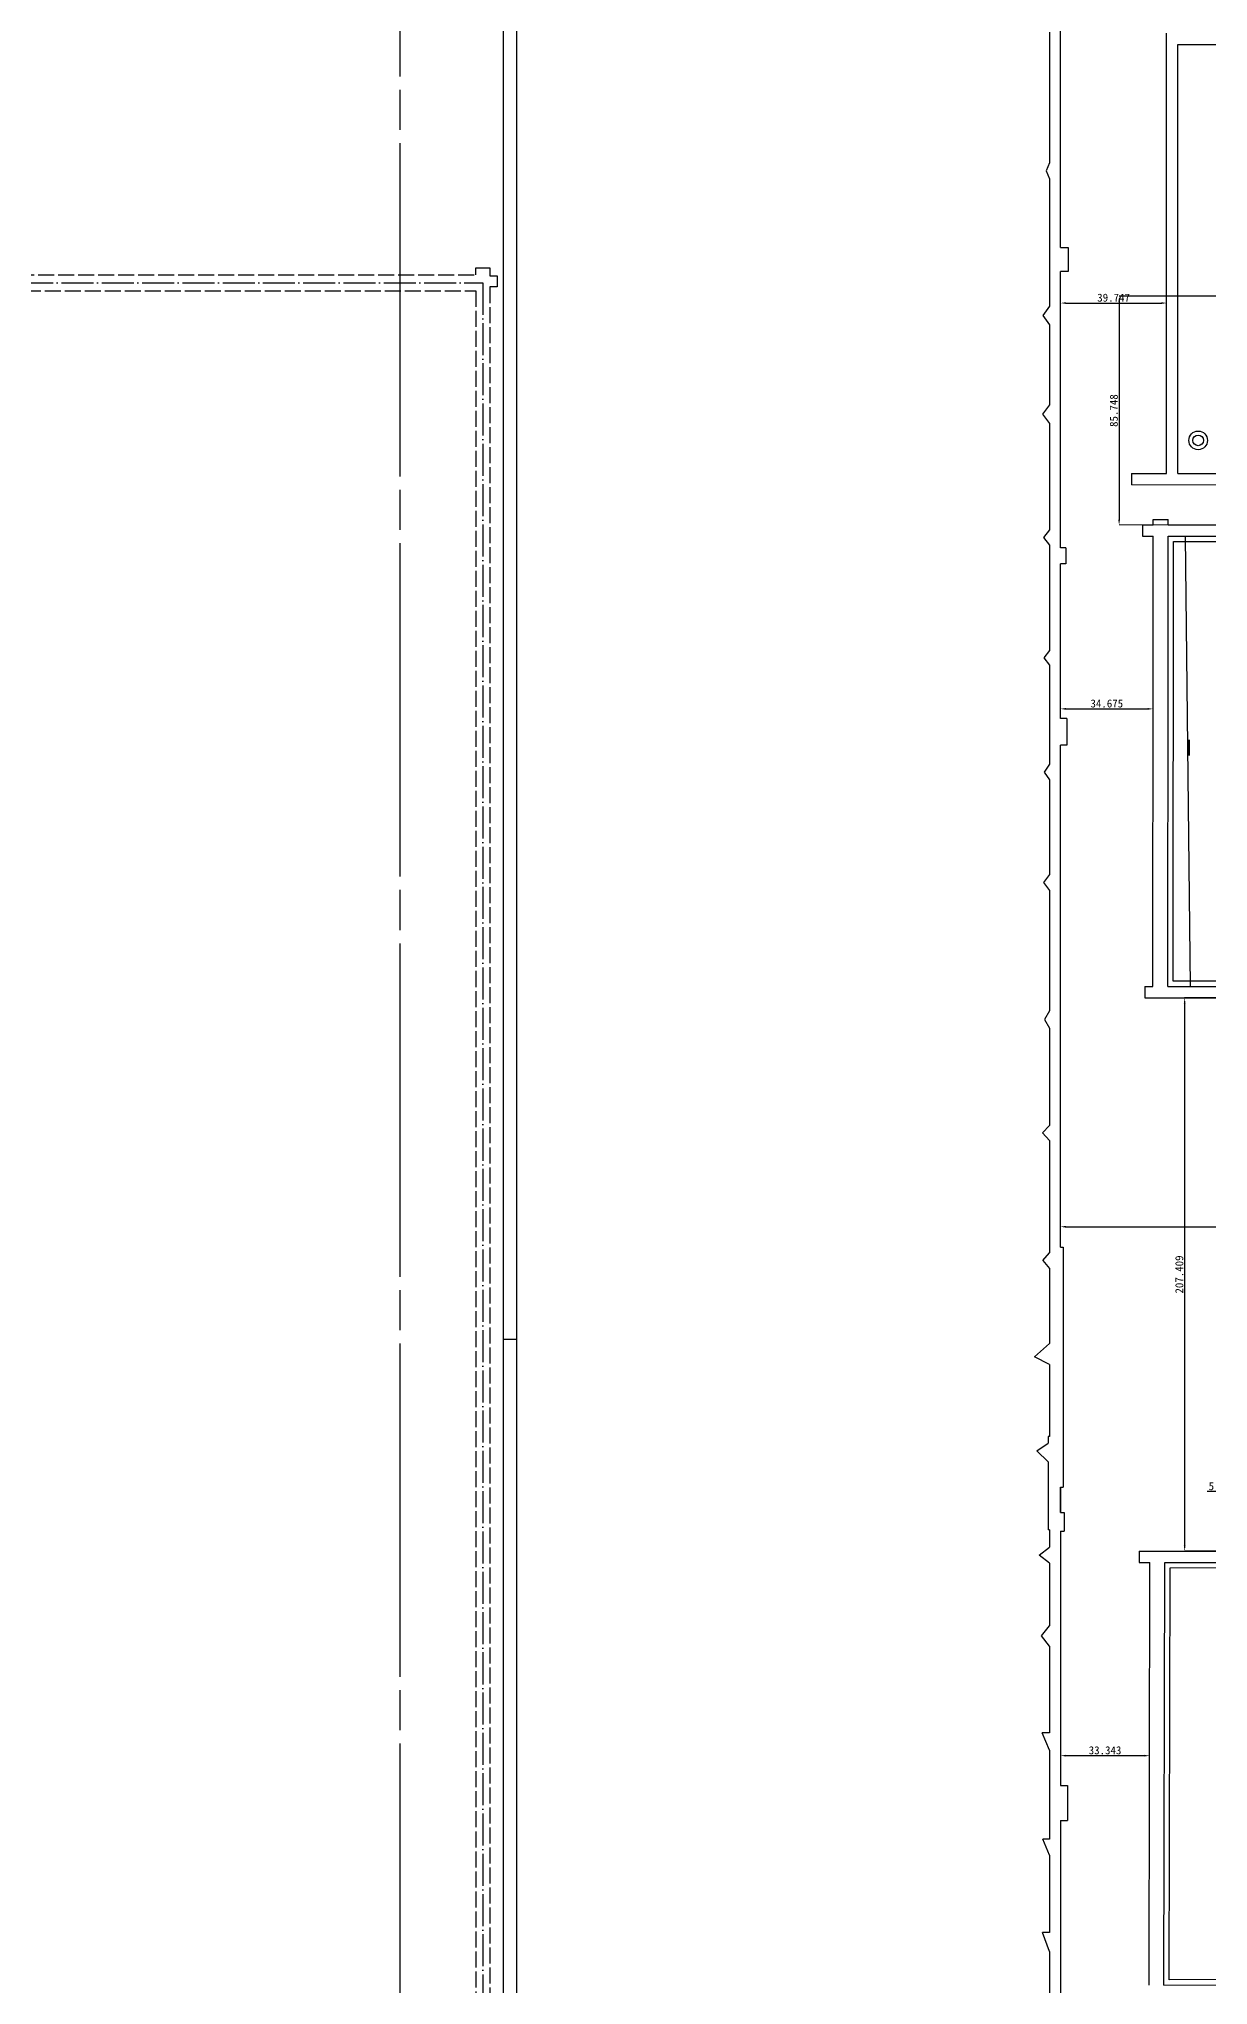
# Model space of a CAD drawing. Header units: millimetres. Extents: x 41513366 to 41522434, y 4590966 to 4600634.
# Drawn here: x 41516477 to 41516915, y 4597043 to 4597773 of the extents above; entities that cross this region are included whole.
import ezdxf

# ---------------------------------------------------------------- set-up
doc = ezdxf.new("R2010")
doc.units = ezdxf.units.MM
doc.header["$PDMODE"] = 35
doc.header["$PDSIZE"] = -5
for name, pattern in [('ACAD_ISO02W100', [15, 12, -3]), ('ACAD_ISO04W100', [30, 24, -3, 0, -3]), ('新采区边界(5K)', [150, 125, -5, 15, -5])]:
    doc.linetypes.add(name, pattern=pattern)
doc.layers.get('0').update_dxf_attribs({"lineweight": 18})
doc.layers.get('Defpoints').update_dxf_attribs({"lineweight": 18})
for name, color, linetype, lineweight in [('12-2采区边界线', 7, 'Continuous', 18), ('2016年12煤进尺', 7, 'Continuous', 18), ('7煤巷道', 6, 'Continuous', 18), ('图纸改动标记', 2, 'Continuous', 18), ('岩巷', 30, 'Continuous', 18), ('工作面月末位置', 7, 'Continuous', 18), ('设计', 4, 'Continuous', 18), ('采空区工作面颜色', 6, 'Continuous', 18)]:
    doc.layers.add(name, color=color, linetype=linetype, lineweight=lineweight)
doc.styles.add('仿宋_GB2312', font='')
doc.styles.add('图签仿宋', font='')
doc.styles.get('仿宋_GB2312').set_extended_font_data('宋体')
doc.styles.get('图签仿宋').set_extended_font_data('宋体')
doc.dimstyles.new('测量用', dxfattribs={"dimtxt": 3, "dimasz": 2, "dimexe": 0, "dimexo": 0, "dimgap": 0.5, "dimtad": 1, "dimdec": 3, "dimzin": 0, "dimdsep": 46, "dimtxsty": '图签仿宋', "dimcen": 0.09, "dimdle": 4, "dimaunit": 1, "dimadec": 3, "dimazin": 2, "dimtfac": 1, "dimtdec": 3, "dimtix": 1, "dimtmove": 0, "dimatfit": 3, "dimfxl": 1, "dimtolj": 1, "dimarcsym": 1})

# ---------------------------------------------------------------- blocks, each defined once
blk = doc.blocks.new('*D67')
at = {"layer": '2016年12煤进尺', "color": 0, "linetype": 'Continuous', "lineweight": -2, "ltscale": 2}
blk.add_line((41516861.76, 4597327.26), (41517061.35, 4597327.26), dxfattribs=at)
at = {"layer": '2016年12煤进尺', "color": 0, "ltscale": 2}
for points in [[(41516861.76, 4597327.6), (41516861.76, 4597326.93), (41516859.76, 4597327.26)], [(41517061.35, 4597327.6), (41517061.35, 4597326.93), (41517063.35, 4597327.26)]]:
    blk.add_solid(points, dxfattribs=at)
at = {"layer": 'Defpoints', "color": 0, "ltscale": 2}
for p in [(41516859.76, 4597327.26), (41517063.35, 4597327.26), (41517063.35, 4597327.26)]:
    blk.add_point(p, dxfattribs=at)
at = {"layer": '2016年12煤进尺', "color": 0, "lineweight": -3, "ltscale": 2, "insert": (41516961.55, 4597329.26), "char_height": 3, "attachment_point": 5, "style": '图签仿宋'}
blk.add_mtext('\\A1;203.590', dxfattribs=at)
blk = doc.blocks.new('*D68')
at = {"layer": '2016年12煤进尺', "color": 0, "linetype": 'Continuous', "lineweight": -2, "ltscale": 2}
for p, q in [((41516859.76, 4597521.4), (41516859.76, 4597521.4)), ((41516861.75, 4597521.39), (41516892.43, 4597521.39)), ((41516894.43, 4597521.38), (41516894.43, 4597521.38))]:
    blk.add_line(p, q, dxfattribs=at)
at = {"layer": '2016年12煤进尺', "color": 0, "ltscale": 2}
for points in [[(41516861.76, 4597521.73), (41516861.75, 4597521.06), (41516859.76, 4597521.4)], [(41516892.43, 4597521.72), (41516892.43, 4597521.05), (41516894.43, 4597521.38)]]:
    blk.add_solid(points, dxfattribs=at)
at = {"layer": 'Defpoints', "color": 0, "ltscale": 2}
for p in [(41516859.76, 4597521.4), (41516894.43, 4597521.38), (41516894.43, 4597521.38)]:
    blk.add_point(p, dxfattribs=at)
at = {"layer": '2016年12煤进尺', "color": 0, "lineweight": -3, "ltscale": 2, "insert": (41516877.09, 4597523.39), "char_height": 3, "attachment_point": 5, "rotation": 359.98154, "style": '图签仿宋'}
blk.add_mtext('\\A1;34.675', dxfattribs=at)
blk = doc.blocks.new('*D69')
at = {"layer": '2016年12煤进尺', "color": 0, "linetype": 'Continuous', "lineweight": -2, "ltscale": 2}
for p, q in [((41516859.76, 4597673.51), (41516859.76, 4597673.51)), ((41516861.76, 4597673.51), (41516897.5, 4597673.51)), ((41516899.5, 4597673.51), (41516899.5, 4597673.51))]:
    blk.add_line(p, q, dxfattribs=at)
at = {"layer": '2016年12煤进尺', "color": 0, "ltscale": 2}
for points in [[(41516861.76, 4597673.85), (41516861.76, 4597673.18), (41516859.76, 4597673.51)], [(41516897.5, 4597673.85), (41516897.5, 4597673.18), (41516899.5, 4597673.51)]]:
    blk.add_solid(points, dxfattribs=at)
at = {"layer": 'Defpoints', "color": 0, "ltscale": 2}
for p in [(41516859.76, 4597673.51), (41516899.5, 4597673.51), (41516899.5, 4597673.51)]:
    blk.add_point(p, dxfattribs=at)
at = {"layer": '2016年12煤进尺', "color": 0, "lineweight": -3, "ltscale": 2, "insert": (41516879.63, 4597675.51), "char_height": 3, "attachment_point": 5, "style": '图签仿宋'}
blk.add_mtext('\\A1;39.747', dxfattribs=at)
blk = doc.blocks.new('*D72')
at = {"layer": '2016年12煤进尺', "color": 0, "linetype": 'Continuous', "lineweight": -2, "ltscale": 2}
blk.add_line((41516891.1, 4597128.99), (41516861.76, 4597128.99), dxfattribs=at)
at = {"layer": '2016年12煤进尺', "color": 0, "ltscale": 2}
for points in [[(41516861.76, 4597129.33), (41516861.76, 4597128.66), (41516859.76, 4597128.99)], [(41516891.1, 4597129.33), (41516891.1, 4597128.66), (41516893.1, 4597128.99)]]:
    blk.add_solid(points, dxfattribs=at)
at = {"layer": 'Defpoints', "color": 0, "ltscale": 2}
for p in [(41516859.76, 4597128.99), (41516859.76, 4597128.99), (41516893.1, 4597128.99)]:
    blk.add_point(p, dxfattribs=at)
at = {"layer": '2016年12煤进尺', "color": 0, "lineweight": -3, "ltscale": 2, "insert": (41516876.43, 4597130.99), "char_height": 3, "attachment_point": 5, "style": '图签仿宋'}
blk.add_mtext('\\A1;33.343', dxfattribs=at)
blk = doc.blocks.new('*D101')
at = {"layer": '2016年12煤进尺', "color": 0, "linetype": 'Continuous', "lineweight": -2, "ltscale": 2}
for p, q in [((41516928, 4597228.01), (41516914.74, 4597228.01)), ((41516928, 4597228.01), (41516930, 4597228.01)), ((41516931.6, 4597228.01), (41516930, 4597228.01)), ((41516933.6, 4597228.01), (41516931.6, 4597228.01)), ((41516933.6, 4597228.01), (41516933.6, 4597228.01))]:
    blk.add_line(p, q, dxfattribs=at)
at = {"layer": '2016年12煤进尺', "color": 0, "lineweight": -2, "ltscale": 2}
for p, q in [((41516926, 4597228.01), (41516924, 4597228.01)), ((41516935.6, 4597228.01), (41516937.6, 4597228.01))]:
    blk.add_line(p, q, dxfattribs=at)
at = {"layer": '2016年12煤进尺', "color": 0, "ltscale": 2}
for points in [[(41516926, 4597228.34), (41516926, 4597227.68), (41516928, 4597228.01)], [(41516935.6, 4597228.34), (41516935.6, 4597227.68), (41516933.6, 4597228.01)]]:
    blk.add_solid(points, dxfattribs=at)
at = {"layer": 'Defpoints', "color": 0, "ltscale": 2}
for p in [(41516928, 4597228.01), (41516928, 4597228.01), (41516933.6, 4597228.01)]:
    blk.add_point(p, dxfattribs=at)
at = {"layer": '2016年12煤进尺', "color": 0, "lineweight": -3, "ltscale": 2, "insert": (41516920.37, 4597230.01), "char_height": 3, "attachment_point": 5, "style": '图签仿宋'}
blk.add_mtext('\\A1;5.600', dxfattribs=at)
blk = doc.blocks.new('*D113')
at = {"layer": '2016年12煤进尺', "color": 0, "linetype": 'Continuous', "lineweight": -2, "ltscale": 2}
for p, q in [((41516932.6, 4597413.07), (41516906.28, 4597413.07)), ((41516906.28, 4597411.07), (41516906.28, 4597207.66)), ((41516932.6, 4597205.66), (41516906.28, 4597205.66))]:
    blk.add_line(p, q, dxfattribs=at)
at = {"layer": '2016年12煤进尺', "color": 0, "ltscale": 2}
for points in [[(41516905.95, 4597411.07), (41516906.61, 4597411.07), (41516906.28, 4597413.07)], [(41516905.95, 4597207.66), (41516906.61, 4597207.66), (41516906.28, 4597205.66)]]:
    blk.add_solid(points, dxfattribs=at)
at = {"layer": 'Defpoints', "color": 0, "ltscale": 2}
for p in [(41516932.6, 4597413.07), (41516906.28, 4597205.66), (41516932.6, 4597205.66)]:
    blk.add_point(p, dxfattribs=at)
at = {"layer": '2016年12煤进尺', "color": 0, "lineweight": -3, "ltscale": 2, "insert": (41516904.28, 4597309.36), "char_height": 3, "attachment_point": 5, "rotation": 90, "style": '图签仿宋'}
blk.add_mtext('\\A1;207.409', dxfattribs=at)
blk = doc.blocks.new('*D120')
at = {"layer": '2016年12煤进尺', "color": 0, "linetype": 'Continuous', "lineweight": -2, "ltscale": 2}
for p, q in [((41516881.75, 4597674.08), (41516881.69, 4597592.33)), ((41516933.6, 4597676.04), (41516881.75, 4597676.08)), ((41516933.54, 4597590.29), (41516881.69, 4597590.33))]:
    blk.add_line(p, q, dxfattribs=at)
at = {"layer": '2016年12煤进尺', "color": 0, "ltscale": 2}
for points in [[(41516881.41, 4597674.08), (41516882.08, 4597674.08), (41516881.75, 4597676.08)], [(41516881.36, 4597592.33), (41516882.03, 4597592.33), (41516881.69, 4597590.33)]]:
    blk.add_solid(points, dxfattribs=at)
at = {"layer": 'Defpoints', "color": 0, "ltscale": 2}
for p in [(41516933.6, 4597676.04), (41516881.69, 4597590.33), (41516933.54, 4597590.29)]:
    blk.add_point(p, dxfattribs=at)
at = {"layer": '2016年12煤进尺', "color": 0, "lineweight": -3, "ltscale": 2, "insert": (41516879.72, 4597633.2), "char_height": 3, "attachment_point": 5, "rotation": 89.96305, "style": '图签仿宋'}
blk.add_mtext('\\A1;85.748', dxfattribs=at)

msp = doc.modelspace()

# ---------------------------------------------------------------- linework, layer by layer
at = {"color": 4, "lineweight": -3}
for radius in [3.5, 2]:
    msp.add_circle((41516911.349, 4597622.032), radius, dxfattribs=at)
at = {"layer": '12-2采区边界线', "linetype": '新采区边界(5K)', "lineweight": -3}
msp.add_line((41516612.1699, 4596408.4962), (41516612.1699, 4598584.6796), dxfattribs=at)
at = {"layer": '7煤巷道', "lineweight": -3}
for p, q in [((41516859.755, 4597694.372), (41516859.755, 4597840.648)), ((41516899.502, 4597609.5903), (41516899.502, 4597774.6264)), ((41516903.702, 4597609.5913), (41516903.702, 4597770.4271)), ((41516855.555, 4597726.023), (41516854.355, 4597723.023)), ((41516854.355, 4597723.023), (41516855.555, 4597720.023)), ((41516859.755, 4597581.76), (41516859.755, 4597685.372)), ((41516855.555, 4597635.372), (41516852.955, 4597631.872)), ((41516852.955, 4597631.872), (41516855.555, 4597628.372)), ((41516886.3017, 4597609.5871), (41516886.3027, 4597605.3871)), ((41516855.555, 4597588.56), (41516853.355, 4597585.66)), ((41516853.355, 4597585.66), (41516855.555, 4597582.76)), ((41516861.755, 4597581.76), (41516859.755, 4597581.76)), ((41516861.755, 4597581.76), (41516861.755, 4597575.76)), ((41516859.755, 4597517.76), (41516859.755, 4597575.76)), ((41516861.755, 4597575.76), (41516859.755, 4597575.76)), ((41516855.555, 4597543.26), (41516853.455, 4597540.51)), ((41516853.455, 4597540.51), (41516855.555, 4597537.76)), ((41516862.155, 4597517.76), (41516859.755, 4597517.76)), ((41516862.155, 4597517.76), (41516862.155, 4597507.76)), ((41516859.755, 4597319.642), (41516859.755, 4597507.76)), ((41516862.155, 4597507.76), (41516859.755, 4597507.76)), ((41516855.555, 4597500.66), (41516853.555, 4597497.71)), ((41516853.555, 4597497.71), (41516855.555, 4597494.76)), ((41516855.555, 4597459.332), (41516853.355, 4597456.332)), ((41516853.355, 4597456.332), (41516855.555, 4597453.332)), ((41516899.9963, 4597417.3614), (41518483.774, 4597417.3623)), ((41516891.3949, 4597413.0659), (41516963.6841, 4597413.067)), ((41516855.555, 4597408.142), (41516853.755, 4597404.892)), ((41516853.755, 4597404.892), (41516855.555, 4597401.642)), ((41516855.555, 4597365.242), (41516852.955, 4597362.442)), ((41516852.955, 4597362.442), (41516855.555, 4597359.642)), ((41516853.055, 4597314.592), (41516855.555, 4597317.542)), ((41516853.055, 4597314.592), (41516855.555, 4597311.642)), ((41516859.755, 4597319.642), (41516860.755, 4597319.642)), ((41516860.755, 4597319.642), (41516860.755, 4597229.642)), ((41516849.955, 4597278.4404), (41516855.555, 4597283.442)), ((41516855.555, 4597275.642), (41516849.955, 4597278.4404)), ((41516855.555, 4597275.642), (41516855.555, 4597248.642)), ((41516850.855, 4597243.2667), (41516855.055, 4597246.142)), ((41516855.055, 4597239.142), (41516850.855, 4597243.2667)), ((41516855.555, 4597248.642), (41516855.055, 4597248.642)), ((41516855.055, 4597248.642), (41516855.055, 4597246.142)), ((41516855.055, 4597239.142), (41516855.055, 4597213.642)), ((41516859.755, 4597220.103), (41516859.755, 4597229.642)), ((41516859.755, 4597229.642), (41516860.755, 4597229.642)), ((41516859.755, 4597220.103), (41516861.155, 4597220.103)), ((41516861.155, 4597220.103), (41516861.155, 4597213.103)), ((41516855.555, 4597213.642), (41516855.055, 4597213.642)), ((41516859.755, 4597213.103), (41516861.155, 4597213.103)), ((41516851.755, 4597204.103), (41516855.555, 4597207.103)), ((41516855.555, 4597201.103), (41516851.755, 4597204.103)), ((41516852.555, 4597173.853), (41516855.555, 4597177.603)), ((41516855.555, 4597170.103), (41516852.555, 4597173.853)), ((41516855.555, 4597137.603), (41516852.855, 4597137.603)), ((41516855.555, 4597131.103), (41516852.855, 4597137.603)), ((41516859.755, 4597117.848), (41516862.355, 4597117.848)), ((41516862.355, 4597117.848), (41516862.355, 4597104.648)), ((41516859.755, 4597104.648), (41516862.355, 4597104.648)), ((41516855.555, 4597097.648), (41516853.155, 4597097.648)), ((41516855.555, 4597091.648), (41516853.155, 4597097.648)), ((41516855.555, 4597062.648), (41516852.955, 4597062.648)), ((41516855.555, 4597055.648), (41516852.955, 4597062.648))]:
    msp.add_line(p, q, dxfattribs=at)
at = {"layer": '7煤巷道', "color": 6, "lineweight": -3}
for points in [[(41516655.755, 4597821.109), (41516655.755, 4596909.095)], [(41516650.755, 4597815.872), (41516650.755, 4596966.615)]]:
    msp.add_lwpolyline(points, dxfattribs=at)
at = {"layer": '7煤巷道', "lineweight": -3}
for points in [[(41516855.555, 4597775.023), (41516855.555, 4597726.023)], [(41516855.555, 4597720.023), (41516855.555, 4597672.372)], [(41516859.755, 4597694.372), (41516862.555, 4597694.372)], [(41516862.555, 4597694.372), (41516862.555, 4597685.372)], [(41516862.555, 4597685.372), (41516859.755, 4597685.372)], [(41516855.555, 4597672.372), (41516853.055, 4597668.872), (41516855.555, 4597665.372)], [(41516855.555, 4597665.372), (41516855.555, 4597635.372)], [(41516855.555, 4597628.372), (41516855.555, 4597588.56)], [(41516886.3017, 4597609.5871), (41516899.502, 4597609.5903)], [(41516894.438, 4597590.3191), (41516894.4381, 4597592.3191)], [(41516894.4381, 4597592.3191), (41516900.0381, 4597592.3155)], [(41516900.038, 4597590.3155), (41516900.0381, 4597592.3155)], [(41516890.438, 4597590.3217), (41516890.4379, 4597586.1217)], [(41516890.4379, 4597586.1217), (41516894.4379, 4597586.1191)], [(41516890.438, 4597590.3217), (41516894.438, 4597590.3191)], [(41516894.3963, 4597417.266), (41516894.436, 4597540.5316), (41516894.4379, 4597586.1191)], [(41516899.9963, 4597417.3614), (41516900.036, 4597540.5297), (41516900.0379, 4597586.1155)], [(41516900.0379, 4597586.1155), (41516964.3689, 4597586.074), (41517012.4325, 4597586.081), (41517101.2436, 4597586.097), (41517193.0904, 4597586.079), (41517280.597, 4597586.079), (41517323.3031, 4597586.08), (41517398.9387, 4597586.072), (41517480.3225, 4597586.085), (41517551.6959, 4597586.083), (41517590.8813, 4597586.087), (41517689.0852, 4597586.092), (41517777.6531, 4597586.094), (41517827.3913, 4597586.099), (41517916.3705, 4597586.086), (41518005.777, 4597586.085), (41518084.6799, 4597586.083), (41518133.9875, 4597586.076), (41518156.989, 4597586.076), (41518196.1277, 4597586.084), (41518270.415, 4597586.085), (41518353.8241, 4597586.062), (41518444.2626, 4597586.062), (41518452.2248, 4597586.1564)], [(41516900.038, 4597590.3155), (41516964.3716, 4597590.274), (41517012.4319, 4597590.281), (41517101.2428, 4597590.297), (41517193.0912, 4597590.279), (41517280.597, 4597590.279), (41517323.303, 4597590.28), (41517398.9391, 4597590.272), (41517480.3219, 4597590.285), (41517551.696, 4597590.283), (41517590.8809, 4597590.287), (41517689.085, 4597590.292), (41517777.653, 4597590.294), (41517827.3909, 4597590.299), (41517916.3711, 4597590.286), (41518005.777, 4597590.285), (41518084.68, 4597590.283), (41518133.9881, 4597590.276), (41518156.989, 4597590.276), (41518196.1268, 4597590.284), (41518270.415, 4597590.285), (41518353.8253, 4597590.262), (41518444.2377, 4597590.262), (41518452.175, 4597590.3561)], [(41516855.555, 4597582.76), (41516855.555, 4597543.26)], [(41516855.555, 4597537.76), (41516855.555, 4597500.66)], [(41516855.555, 4597494.76), (41516855.555, 4597459.332)], [(41516855.555, 4597453.332), (41516855.555, 4597408.142)], [(41516891.3963, 4597417.2659), (41516891.3949, 4597413.0659)], [(41516891.3963, 4597417.2659), (41516894.3963, 4597417.266)], [(41516855.555, 4597401.642), (41516855.555, 4597365.242)], [(41516855.555, 4597359.642), (41516855.555, 4597317.542)], [(41516855.555, 4597311.642), (41516855.555, 4597283.442)], [(41516859.755, 4597229.642), (41516859.755, 4597220.103)], [(41516855.555, 4597213.642), (41516855.555, 4597207.103)], [(41516859.755, 4597213.103), (41516859.755, 4597117.848)], [(41516889.2619, 4597205.658), (41516889.2529, 4597201.458)], [(41516889.2619, 4597205.658), (41516939.747, 4597205.658), (41517016.4973, 4597205.636), (41517061.1606, 4597205.658), (41517143.7854, 4597205.623), (41517219.2451, 4597205.613), (41517297.4746, 4597205.91), (41517386.4731, 4597205.898), (41517477.961, 4597205.894), (41517520.115, 4597205.893), (41517558.1393, 4597205.882), (41517622.281, 4597205.883), (41517701.12, 4597205.884), (41517783.324, 4597205.885), (41517872.3437, 4597205.916), (41517965.7059, 4597205.923), (41518011.481, 4597205.923), (41518105.217, 4597205.922), (41518195.665, 4597205.923), (41518234.4029, 4597205.927), (41518321.2531, 4597205.916), (41518408.628, 4597205.915), (41518452.2997, 4597206.1096)], [(41516855.555, 4597201.103), (41516855.555, 4597177.603)], [(41516889.2529, 4597201.458), (41516893.2529, 4597201.458)], [(41516892.9139, 4597042.9976), (41516893.2529, 4597201.458)], [(41516898.5139, 4597043.0029), (41516898.853, 4597201.458)], [(41516898.853, 4597201.458), (41516939.747, 4597201.458), (41517016.4961, 4597201.436), (41517061.1626, 4597201.458), (41517143.7836, 4597201.423), (41517219.2511, 4597201.413), (41517297.484, 4597201.71), (41517386.4726, 4597201.698), (41517477.9609, 4597201.694), (41517520.1149, 4597201.693), (41517558.1381, 4597201.682), (41517622.2811, 4597201.683), (41517701.12, 4597201.684), (41517783.324, 4597201.685), (41517872.3452, 4597201.716), (41517965.7063, 4597201.723), (41518011.481, 4597201.723), (41518105.217, 4597201.722), (41518195.665, 4597201.723), (41518234.4033, 4597201.727), (41518321.2526, 4597201.716), (41518408.6353, 4597201.715), (41518483.7647, 4597202.0498)], [(41516855.555, 4597170.103), (41516855.555, 4597137.603)], [(41516855.555, 4597131.103), (41516855.555, 4597097.648)], [(41516859.755, 4597104.648), (41516859.755, 4597016.648)], [(41516855.555, 4597091.648), (41516855.555, 4597062.648)], [(41516855.555, 4597055.648), (41516855.555, 4597020.648)], [(41516898.5139, 4597043.0029), (41516936.5282, 4597043.039), (41517027.8227, 4597043.072), (41517112.157, 4597043.074), (41517195.231, 4597043.076), (41517286.056, 4597043.073), (41517372.3391, 4597043.066), (41517412.4601, 4597043.064), (41517480.264, 4597043.062), (41517568.331, 4597043.059), (41517642.865, 4597043.06), (41517726.255, 4597043.058), (41517815.8239, 4597043.268), (41517897.816, 4597043.27), (41517944.1669, 4597043.275), (41518036.8522, 4597043.26), (41518135.2529, 4597043.27), (41518173.707, 4597043.271), (41518255.4918, 4597043.288), (41518355.2961, 4597043.276), (41518448.2663, 4597043.2848)]]:
    msp.add_lwpolyline(points, dxfattribs=at)
for points in [[(41516903.702, 4597770.4271), (41516981.5372, 4597770.44), (41517030.8809, 4597770.438, 0.00001013), (41517030.881, 4597770.438), (41517032.202, 4597770.438)], [(41516903.702, 4597609.5913), (41516971.2077, 4597609.608, -0.00006359), (41516971.208, 4597609.608), (41517032.202, 4597609.6075)], [(41517921.6679, 4597605.385), (41517846.1346, 4597605.3876), (41517811.1313, 4597605.372), (41517740.1848, 4597605.288), (41517665.4913, 4597605.281, -0.00000482), (41517665.4912, 4597605.281), (41517571.4374, 4597605.274), (41517494.8071, 4597605.259), (41517458.4277, 4597605.237, -0.00008201), (41517458.4268, 4597605.237), (41517400.5954, 4597605.221), (41517365.573, 4597605.247), (41517286.944, 4597605.246, -0.00017328), (41517286.9421, 4597605.246), (41517197.3701, 4597605.307, -0.00009099), (41517197.3691, 4597605.307), (41516886.3027, 4597605.3539)]]:
    msp.add_lwpolyline(points, format="xyb", dxfattribs=at)
at = {"layer": '图纸改动标记', "color": 3, "linetype": 'ACAD_ISO02W100', "lineweight": -3}
msp.add_lwpolyline([(41516640.555, 4597684.131), (41516640.555, 4597686.731), (41516645.755, 4597686.731), (41516645.755, 4597683.731), (41516648.555, 4597683.731), (41516648.555, 4597679.531), (41516645.755, 4597679.531)], dxfattribs=at)
at = {"layer": '图纸改动标记', "color": 3, "linetype": 'ACAD_ISO02W100', "lineweight": -3, "ltscale": 0.5}
for points in [[(41516281.374, 4597684.131), (41516640.555, 4597684.131)], [(41516645.755, 4597679.531), (41516645.755, 4596064.2447)], [(41516276.374, 4597678.131), (41516640.555, 4597678.131)], [(41516640.555, 4597678.131), (41516640.555, 4596062.8513)]]:
    msp.add_lwpolyline(points, dxfattribs=at)
at = {"layer": '岩巷', "color": 6, "lineweight": -3, "ltscale": 0.5}
msp.add_line((41516650.755, 4597285.095), (41516655.755, 4597285.095), dxfattribs=at)
at = {"layer": '工作面月末位置', "color": 20, "lineweight": -3}
msp.add_line((41516906.438, 4597586.1114), (41516908.3963, 4597417.2662), dxfattribs=at)
at = {"layer": '设计', "color": 1, "linetype": 'ACAD_ISO04W100', "lineweight": -3, "ltscale": 0.5}
for points in [[(41516273.774, 4597681.131), (41516643.155, 4597681.131)], [(41516643.155, 4597681.131), (41516643.155, 4596063.548)]]:
    msp.add_lwpolyline(points, dxfattribs=at)
at = {"layer": '采空区工作面颜色', "color": 20, "lineweight": -3}
msp.add_lwpolyline([(41516902.0374, 4597584.1154), (41518100.6719, 4597584.0805), (41518099.7522, 4597419.3616), (41516901.9968, 4597419.2662)], close=True, dxfattribs=at)
at = {"layer": '采空区工作面颜色', "color": 150, "lineweight": -3}
msp.add_lwpolyline([(41516900.8487, 4597199.4585), (41517906.3634, 4597199.7046), (41517907.7722, 4597045.2708), (41516900.5182, 4597045.0035)], close=True, dxfattribs=at)

# ---------------------------------------------------------------- texts
at = {"layer": '工作面月末位置', "color": 20, "lineweight": -3, "insert": (41516903.7874, 4597509.8878), "char_height": 6, "width": 7.019095, "attachment_point": 1, "style": '仿宋_GB2312'}
msp.add_mtext('Ⅰ', dxfattribs=at)

# ---------------------------------------------------------------- dimensions: what is measured, and where the dimension line sits
at = {"layer": '2016年12煤进尺', "color": 2, "lineweight": -3, "ltscale": 2}
for base, p1, p2, picture, middle in [((41516899.502, 4597673.5123), (41516859.755, 4597673.5123), (41516899.502, 4597673.5123), '*D69', (41516879.6285, 4597675.5123)), ((41517063.345, 4597327.2635), (41516859.755, 4597327.2635), (41517063.345, 4597327.2635), '*D67', (41516961.55, 4597329.2635))]:
    dim = msp.add_linear_dim(base=base, p1=p1, p2=p2, dimstyle='测量用', override={"dimsah": 1, "dimtzin": 0}, dxfattribs=at)
    dim.commit()
    dim.dimension.update_dxf_attribs({"geometry": picture, "text_midpoint": middle})
at = {"layer": '2016年12煤进尺', "color": 4, "lineweight": -3, "ltscale": 2}
dim = msp.add_linear_dim(base=(41516881.6914, 4597590.3273), p1=(41516933.6, 4597676.0421), p2=(41516933.5447, 4597590.2939), angle=269.9630529, dimstyle='测量用', override={"dimsah": 1, "dimtzin": 0}, dxfattribs=at)
dim.commit()
dim.dimension.update_dxf_attribs({"geometry": '*D120', "text_midpoint": (41516879.7191, 4597633.2027)})
at = {"layer": '2016年12煤进尺', "color": 2, "lineweight": -3, "ltscale": 2}
for base, p1, p2, angle, picture, middle in [((41516894.4298, 4597521.3844), (41516859.755, 4597521.3955), (41516894.4298, 4597521.3844), 359.9815421, '*D68', (41516877.0931, 4597523.3899)), ((41516859.755, 4597128.9933), (41516893.0979, 4597128.9933), (41516859.755, 4597128.9933), 180, '*D72', (41516876.4265, 4597130.9933))]:
    dim = msp.add_linear_dim(base=base, p1=p1, p2=p2, angle=angle, dimstyle='测量用', override={"dimsah": 1, "dimtzin": 0}, dxfattribs=at)
    dim.commit()
    dim.dimension.update_dxf_attribs({"geometry": picture, "text_midpoint": middle})
at = {"layer": '2016年12煤进尺', "color": 1, "lineweight": -3, "ltscale": 2}
dim = msp.add_linear_dim(base=(41516906.28012, 4597205.658), p1=(41516932.6, 4597413.06654), p2=(41516932.6, 4597205.658), angle=270, dimstyle='测量用', override={"dimsah": 1, "dimtzin": 0}, dxfattribs=at)
dim.commit()
dim.dimension.update_dxf_attribs({"geometry": '*D113', "text_midpoint": (41516904.28012, 4597309.36227)})
at = {"layer": '2016年12煤进尺', "color": 4, "lineweight": -3, "ltscale": 2}
dim = msp.add_linear_dim(base=(41516928, 4597228.0097), p1=(41516933.6, 4597228.0097), p2=(41516928, 4597228.0097), angle=180, dimstyle='测量用', override={"dimsah": 1, "dimtzin": 0}, dxfattribs=at)
dim.commit()
dim.dimension.update_dxf_attribs({"geometry": '*D101', "text_midpoint": (41516920.3715, 4597228.0097), "dimtype": 160})

doc.saveas('drawing.dxf')
